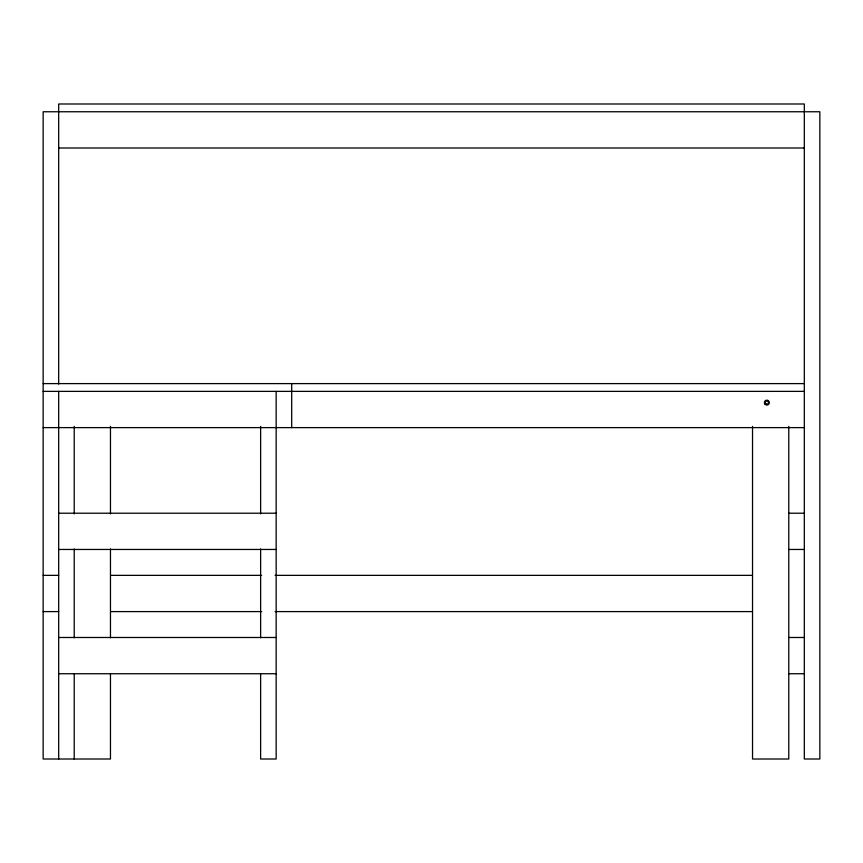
<?xml version="1.0" encoding="UTF-8"?>
<svg xmlns="http://www.w3.org/2000/svg" width="863" height="863" viewBox="0 0 863 863"><rect width="100%" height="100%" fill="white"/><g stroke="black" fill="none" stroke-linecap="round" stroke-linejoin="round"><path stroke-width="1.29" d="M58.684 148.005L804.316 148.005M43.15 383.604L804.316 383.604M43.15 391.371L804.316 391.371M43.15 427.617L804.316 427.617M58.684 513.215L276.16 513.215M788.782 513.215L804.316 513.215M58.684 549.461L276.16 549.461M788.782 549.461L804.316 549.461M43.15 575.351L58.684 575.351M110.615 575.351L261.618 575.351M275.103 575.351L752.385 575.351M43.15 611.597L58.684 611.597M110.615 611.597L261.618 611.597M275.103 611.597L752.385 611.597M58.684 637.487L276.16 637.487M788.782 637.487L804.316 637.487M58.684 673.733L276.16 673.733M788.782 673.733L804.316 673.733M788.782 426.387L788.782 759.009L752.536 759.009L752.536 426.387M291.694 383.604L291.694 427.617M276.16 391.371L276.16 759.009L260.626 759.009L260.626 674.165M260.626 426.387L260.626 513.917M260.626 548.933L260.626 637.811M110.464 426.387L110.464 513.917M110.464 548.933L110.464 637.811M110.464 674.165L110.464 759.009L43.15 759.009L43.15 111.758L819.85 111.758L819.85 759.009L804.316 759.009L804.316 103.992L58.684 103.992L58.684 384.143M74.218 426.387L74.218 513.917M74.218 548.933L74.218 637.811M74.218 674.165L74.218 759.009M58.684 391.371L58.684 759.009M766.053 404.003A1.607 1.607 0 0 0 768.458 402.611A1.607 1.607 0 0 0 766.053 401.219A1.607 1.607 0 0 0 766.053 404.003M765.125 404.337A2.449 2.449 0 0 0 769.224 403.248A2.449 2.449 0 0 0 766.215 400.249A2.449 2.449 0 0 0 765.125 404.337"/></g></svg>
